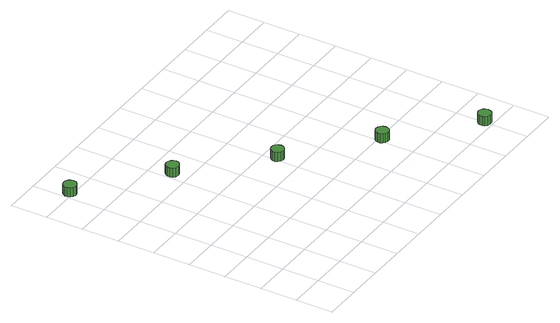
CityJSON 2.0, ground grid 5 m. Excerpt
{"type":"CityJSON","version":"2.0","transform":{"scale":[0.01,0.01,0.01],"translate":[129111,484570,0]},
"CityObjects":{
"tree1":{"type":"SolitaryVegetationObject","attributes":{"function":"something"},"geometry":[{"type":"MultiSurface","lod":"1","boundaries":[[[0,1,2,3,4,5,6,7,8,9,10,11,12,13,14]],[[15,16,17,18,19,20,21,22,23,24,25,26,27,28,29]],[[0,29,28,1]],[[1,28,27,2]],[[2,27,26,3]],[[3,26,25,4]],[[4,25,24,5]],[[5,24,23,6]],[[6,23,22,7]],[[7,22,21,8]],[[8,21,20,9]],[[9,20,19,10]],[[10,19,18,11]],[[11,18,17,12]],[[12,17,16,13]],[[13,16,15,14]],[[14,15,29,0]]]}]},
"tree2":{"type":"SolitaryVegetationObject","attributes":{"function":"something"},"geometry":[{"type":"MultiSurface","lod":"1","boundaries":[[[30,31,32,33,34,35,36,37,38,39,40,41,42,43,44]],[[45,46,47,48,49,50,51,52,53,54,55,56,57,58,59]],[[30,59,58,31]],[[31,58,57,32]],[[32,57,56,33]],[[33,56,55,34]],[[34,55,54,35]],[[35,54,53,36]],[[36,53,52,37]],[[37,52,51,38]],[[38,51,50,39]],[[39,50,49,40]],[[40,49,48,41]],[[41,48,47,42]],[[42,47,46,43]],[[43,46,45,44]],[[44,45,59,30]]]}]},
"tree3":{"type":"SolitaryVegetationObject","attributes":{"function":"something"},"geometry":[{"type":"MultiSurface","lod":"1","boundaries":[[[60,61,62,63,64,65,66,67,68,69,70,71,72,73,74]],[[75,76,77,78,79,80,81,82,83,84,85,86,87,88,89]],[[60,89,88,61]],[[61,88,87,62]],[[62,87,86,63]],[[63,86,85,64]],[[64,85,84,65]],[[65,84,83,66]],[[66,83,82,67]],[[67,82,81,68]],[[68,81,80,69]],[[69,80,79,70]],[[70,79,78,71]],[[71,78,77,72]],[[72,77,76,73]],[[73,76,75,74]],[[74,75,89,60]]]}]},
"tree4":{"type":"SolitaryVegetationObject","attributes":{"function":"something"},"geometry":[{"type":"MultiSurface","lod":"1","boundaries":[[[90,91,92,93,94,95,96,97,98,99,100,101,102,103,104]],[[105,106,107,108,109,110,111,112,113,114,115,116,117,118,119]],[[90,119,118,91]],[[91,118,117,92]],[[92,117,116,93]],[[93,116,115,94]],[[94,115,114,95]],[[95,114,113,96]],[[96,113,112,97]],[[97,112,111,98]],[[98,111,110,99]],[[99,110,109,100]],[[100,109,108,101]],[[101,108,107,102]],[[102,107,106,103]],[[103,106,105,104]],[[104,105,119,90]]]}]},
"tree5":{"type":"SolitaryVegetationObject","attributes":{"function":"something"},"geometry":[{"type":"MultiSurface","lod":"1","boundaries":[[[120,121,122,123,124,125,126,127,128,129,130,131,132,133,134]],[[135,136,137,138,139,140,141,142,143,144,145,146,147,148,149]],[[120,149,148,121]],[[121,148,147,122]],[[122,147,146,123]],[[123,146,145,124]],[[124,145,144,125]],[[125,144,143,126]],[[126,143,142,127]],[[127,142,141,128]],[[128,141,140,129]],[[129,140,139,130]],[[130,139,138,131]],[[131,138,137,132]],[[132,137,136,133]],[[133,136,135,134]],[[134,135,149,120]]]}]}
},
"vertices":[
[193,3548,166],[186,3583,166],[165,3612,166],[133,3631,166],[97,3634,166],[63,3623,166],[36,3599,166],[21,3566,166],[21,3530,166],[36,3497,166],[63,3472,166],[97,3461,166],[133,3465,166],[165,3483,166],[186,3512,166],[186,3512,37],[165,3483,37],[133,3465,37],[97,3461,37],[63,3472,37],[36,3497,37],[21,3530,37],[21,3566,37],[36,3599,37],[63,3623,37],[97,3634,37],[133,3631,37],[165,3612,37],[186,3583,37],[193,3548,37],
[1177,2708,183],[1169,2743,183],[1148,2773,183],[1117,2791,183],[1081,2795,183],[1046,2784,183],[1019,2759,183],[1005,2726,183],[1005,2690,183],[1019,2657,183],[1046,2633,183],[1081,2621,183],[1117,2625,183],[1148,2643,183],[1169,2673,183],[1169,2673,54],[1148,2643,54],[1117,2625,54],[1081,2621,54],[1046,2633,54],[1019,2657,54],[1005,2690,54],[1005,2726,54],[1019,2759,54],[1046,2784,54],[1081,2795,54],[1117,2791,54],[1148,2773,54],[1169,2743,54],[1177,2708,54],
[2147,1824,167],[2139,1859,167],[2118,1889,167],[2087,1907,167],[2050,1911,167],[2016,1899,167],[1989,1875,167],[1974,1842,167],[1974,1806,167],[1989,1773,167],[2016,1749,167],[2050,1737,167],[2087,1741,167],[2118,1759,167],[2139,1789,167],[2139,1789,38],[2118,1759,38],[2087,1741,38],[2050,1737,38],[2016,1749,38],[1989,1773,38],[1974,1806,38],[1974,1842,38],[1989,1875,38],[2016,1899,38],[2050,1911,38],[2087,1907,38],[2118,1889,38],[2139,1859,38],[2147,1824,38],
[3144,962,168],[3136,997,168],[3115,1027,168],[3084,1045,168],[3048,1049,168],[3013,1037,168],[2986,1013,168],[2972,980,168],[2972,944,168],[2986,911,168],[3013,887,168],[3048,875,168],[3084,879,168],[3115,897,168],[3136,927,168],[3136,927,39],[3115,897,39],[3084,879,39],[3048,875,39],[3013,887,39],[2986,911,39],[2972,944,39],[2972,980,39],[2986,1013,39],[3013,1037,39],[3048,1049,39],[3084,1045,39],[3115,1027,39],[3136,997,39],[3144,962,39],
[4107,111,168],[4099,147,168],[4078,176,168],[4047,194,168],[4011,198,168],[3976,187,168],[3949,163,168],[3935,129,168],[3935,93,168],[3949,60,168],[3976,36,168],[4011,25,168],[4047,28,168],[4078,47,168],[4099,76,168],[4099,76,39],[4078,47,39],[4047,28,39],[4011,25,39],[3976,36,39],[3949,60,39],[3935,93,39],[3935,129,39],[3949,163,39],[3976,187,39],[4011,198,39],[4047,194,39],[4078,176,39],[4099,147,39],[4107,111,39]
]}
